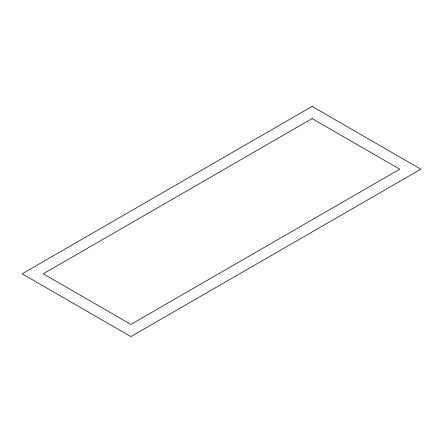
<?xml version="1.0" encoding="UTF-8"?>
<svg xmlns="http://www.w3.org/2000/svg" width="443" height="443" viewBox="0 0 443 443"><rect width="100%" height="100%" fill="white"/><g stroke="black" fill="none" stroke-linecap="round" stroke-linejoin="round"><path stroke-width="0.66" d="M312.116 106.409L22.15 273.813L130.884 336.591L420.85 169.187L312.116 106.409M312.116 118.586L43.242 273.813L130.884 324.414L399.758 169.187L312.116 118.586"/></g></svg>
